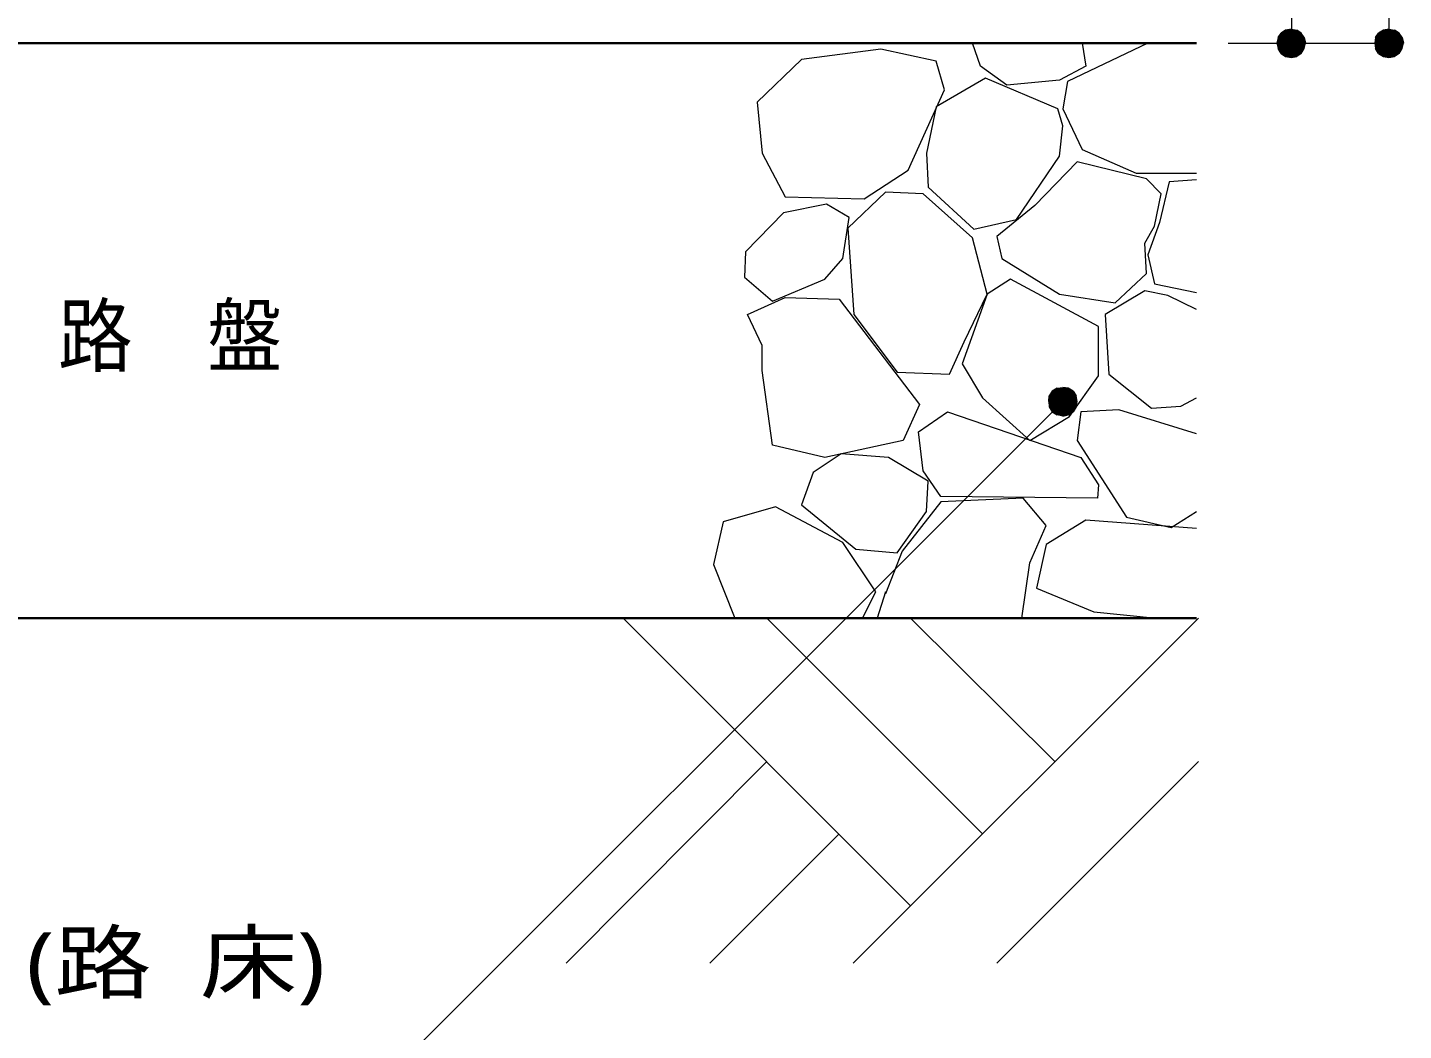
# Model space of a CAD drawing. Header units: millimetres. Extents: x 0 to 420, y 0 to 297.
# Drawn here: x 69.2 to 117.05, y 187.5 to 222.39 of the extents above; entities that cross this region are included whole.
import ezdxf
from ezdxf.enums import TextEntityAlignment as Align

# ---------------------------------------------------------------- set-up
doc = ezdxf.new("R2010")
doc.units = ezdxf.units.MM
doc.styles.add('kst32b', font='NotoSansJP-Variable.ttf')

msp = doc.modelspace()

# ---------------------------------------------------------------- hatches: boundary and pattern name
h = msp.add_hatch(color=7)
h.paths.add_polyline_path([(112.945, 222.292), (112.797, 222.187), (113.157, 221.848), (112.945, 222.292)])
h.paths.add_polyline_path([(112.797, 222.187), (113.157, 221.848), (112.691, 222.038), (112.797, 222.187)])
h.paths.add_polyline_path([(113.157, 221.848), (112.691, 222.038), (112.649, 221.848), (113.157, 221.848)])
h = msp.add_hatch(color=7)
h.paths.add_polyline_path([(113.496, 222.187), (113.348, 222.292), (113.157, 221.848), (113.496, 222.187)])
h.paths.add_polyline_path([(113.348, 222.292), (113.157, 221.848), (113.157, 222.335), (113.348, 222.292)])
h.paths.add_polyline_path([(113.157, 221.848), (113.157, 222.335), (112.945, 222.292), (113.157, 221.848)])
h = msp.add_hatch(color=7)
h.paths.add_polyline_path([(113.602, 221.657), (113.644, 221.848), (113.157, 221.848), (113.602, 221.657)])
h.paths.add_polyline_path([(113.644, 221.848), (113.157, 221.848), (113.602, 222.038), (113.644, 221.848)])
h.paths.add_polyline_path([(113.157, 221.848), (113.602, 222.038), (113.496, 222.187), (113.157, 221.848)])
h = msp.add_hatch(color=7)
h.paths.add_polyline_path([(116.353, 222.292), (116.184, 222.187), (116.544, 221.848), (116.353, 222.292)])
h.paths.add_polyline_path([(116.184, 222.187), (116.544, 221.848), (116.078, 222.038), (116.184, 222.187)])
h.paths.add_polyline_path([(116.544, 221.848), (116.078, 222.038), (116.057, 221.848), (116.544, 221.848)])
h = msp.add_hatch(color=7)
h.paths.add_polyline_path([(116.904, 222.187), (116.734, 222.292), (116.544, 221.848), (116.904, 222.187)])
h.paths.add_polyline_path([(116.734, 222.292), (116.544, 221.848), (116.544, 222.335), (116.734, 222.292)])
h.paths.add_polyline_path([(116.544, 221.848), (116.544, 222.335), (116.353, 222.292), (116.544, 221.848)])
h = msp.add_hatch(color=7)
h.paths.add_polyline_path([(117.009, 221.657), (117.052, 221.848), (116.544, 221.848), (117.009, 221.657)])
h.paths.add_polyline_path([(117.052, 221.848), (116.544, 221.848), (117.009, 222.038), (117.052, 221.848)])
h.paths.add_polyline_path([(116.544, 221.848), (117.009, 222.038), (116.904, 222.187), (116.544, 221.848)])
h = msp.add_hatch(color=7)
h.paths.add_polyline_path([(112.649, 221.848), (112.691, 221.657), (113.157, 221.848), (112.649, 221.848)])
h.paths.add_polyline_path([(112.691, 221.657), (113.157, 221.848), (112.797, 221.488), (112.691, 221.657)])
h.paths.add_polyline_path([(113.157, 221.848), (112.797, 221.488), (112.945, 221.382), (113.157, 221.848)])
for points in [[(112.945, 221.382), (113.157, 221.34), (113.157, 221.848), (112.945, 221.382)], [(116.353, 221.382), (116.544, 221.34), (116.544, 221.848), (116.353, 221.382)], [(104.733, 209.19), (104.838, 209.021), (105.198, 209.381), (104.733, 209.19)]]:
    msp.add_hatch(color=7).paths.add_polyline_path(points)
h = msp.add_hatch(color=7)
h.paths.add_polyline_path([(113.157, 221.34), (113.348, 221.382), (113.157, 221.848), (113.157, 221.34)])
h.paths.add_polyline_path([(113.348, 221.382), (113.157, 221.848), (113.496, 221.488), (113.348, 221.382)])
h.paths.add_polyline_path([(113.157, 221.848), (113.496, 221.488), (113.602, 221.657), (113.157, 221.848)])
h = msp.add_hatch(color=7)
h.paths.add_polyline_path([(116.057, 221.848), (116.078, 221.657), (116.544, 221.848), (116.057, 221.848)])
h.paths.add_polyline_path([(116.078, 221.657), (116.544, 221.848), (116.184, 221.488), (116.078, 221.657)])
h.paths.add_polyline_path([(116.544, 221.848), (116.184, 221.488), (116.353, 221.382), (116.544, 221.848)])
h = msp.add_hatch(color=7)
h.paths.add_polyline_path([(116.544, 221.34), (116.734, 221.382), (116.544, 221.848), (116.544, 221.34)])
h.paths.add_polyline_path([(116.734, 221.382), (116.544, 221.848), (116.904, 221.488), (116.734, 221.382)])
h.paths.add_polyline_path([(116.544, 221.848), (116.904, 221.488), (117.009, 221.657), (116.544, 221.848)])
h = msp.add_hatch(color=7)
h.paths.add_polyline_path([(104.838, 209.74), (104.733, 209.571), (105.198, 209.381), (104.838, 209.74)])
h.paths.add_polyline_path([(104.733, 209.571), (105.198, 209.381), (104.712, 209.381), (104.733, 209.571)])
h.paths.add_polyline_path([(105.198, 209.381), (104.712, 209.381), (104.733, 209.19), (105.198, 209.381)])
h = msp.add_hatch(color=7)
h.paths.add_polyline_path([(105.389, 209.846), (105.198, 209.867), (105.198, 209.381), (105.389, 209.846)])
h.paths.add_polyline_path([(105.198, 209.867), (105.198, 209.381), (105.008, 209.846), (105.198, 209.867)])
h.paths.add_polyline_path([(105.198, 209.381), (105.008, 209.846), (104.838, 209.74), (105.198, 209.381)])
h = msp.add_hatch(color=7)
h.paths.add_polyline_path([(105.706, 209.381), (105.664, 209.571), (105.198, 209.381), (105.706, 209.381)])
h.paths.add_polyline_path([(105.664, 209.571), (105.198, 209.381), (105.558, 209.74), (105.664, 209.571)])
h.paths.add_polyline_path([(105.198, 209.381), (105.558, 209.74), (105.389, 209.846), (105.198, 209.381)])
h = msp.add_hatch(color=7)
h.paths.add_polyline_path([(104.838, 209.021), (105.008, 208.915), (105.198, 209.381), (104.838, 209.021)])
h.paths.add_polyline_path([(105.008, 208.915), (105.198, 209.381), (105.198, 208.873), (105.008, 208.915)])
h.paths.add_polyline_path([(105.198, 209.381), (105.198, 208.873), (105.389, 208.915), (105.198, 209.381)])
h = msp.add_hatch(color=7)
h.paths.add_polyline_path([(105.389, 208.915), (105.558, 209.021), (105.198, 209.381), (105.389, 208.915)])
h.paths.add_polyline_path([(105.558, 209.021), (105.198, 209.381), (105.664, 209.19), (105.558, 209.021)])
h.paths.add_polyline_path([(105.198, 209.381), (105.664, 209.19), (105.706, 209.381), (105.198, 209.381)])

# ---------------------------------------------------------------- linework, layer by layer
at = {"lineweight": 13}
for points in [[(110.956, 239.839), (116.544, 239.839), (116.544, 221.848)], [(113.157, 239.839), (113.157, 227.838), (113.157, 221.848)], [(105.876, 221.848), (106.003, 221.043), (105.093, 220.557), (103.251, 220.387), (102.341, 221.043), (102.066, 221.848)], [(108.162, 221.848), (105.368, 220.514), (105.198, 219.562), (105.876, 218.144), (107.76, 217.318), (109.855, 217.318)], [(110.956, 221.848), (116.544, 221.848)], [(109.855, 217.085), (108.903, 217.022), (108.564, 215.604), (108.162, 214.482), (108.395, 213.466), (109.855, 213.17)], [(109.855, 212.577), (108.86, 213.064), (108.056, 213.233), (106.68, 212.407), (106.807, 210.333), (108.289, 209.148), (109.305, 209.211), (109.855, 209.508)], [(105.198, 209.381), (78.042, 182.224)], [(109.855, 208.259), (107.146, 209.084), (105.833, 209.021), (105.706, 208.026), (107.421, 205.359), (108.966, 204.999), (109.855, 205.549)], [(103.78, 201.845), (104.055, 203.771), (104.627, 205.063), (103.823, 206.015), (100.965, 205.888), (99.61, 204.174), (99.039, 202.692), (99.039, 202.755), (98.743, 201.845)], [(98.235, 201.845), (98.7, 202.755), (97.557, 204.47), (95.208, 205.719), (93.387, 205.19), (93.049, 203.708), (93.79, 201.845)], [(109.855, 204.957), (106.003, 205.253), (104.627, 204.406), (104.288, 202.882), (106.278, 202.057), (108.458, 201.845)], [(89.916, 201.845), (99.907, 191.833)], [(94.911, 201.845), (102.426, 194.331)], [(109.919, 201.845), (97.917, 189.844)], [(99.907, 201.845), (104.923, 196.85)], [(94.911, 196.85), (87.926, 189.844)], [(109.919, 196.85), (102.912, 189.844)], [(97.409, 194.331), (92.922, 189.844)]]:
    msp.add_lwpolyline(points, dxfattribs=at)
at = {"lineweight": 0}
for points in [[(112.797, 222.187), (113.157, 221.848), (112.691, 222.038)], [(112.945, 222.292), (112.797, 222.187), (113.157, 221.848)], [(113.157, 221.848), (113.157, 222.335), (112.945, 222.292)], [(113.348, 222.292), (113.157, 221.848), (113.157, 222.335)], [(113.496, 222.187), (113.348, 222.292), (113.157, 221.848)], [(113.157, 221.848), (113.602, 222.038), (113.496, 222.187)], [(116.184, 222.187), (116.544, 221.848), (116.078, 222.038)], [(116.353, 222.292), (116.184, 222.187), (116.544, 221.848)], [(116.544, 221.848), (116.544, 222.335), (116.353, 222.292)], [(116.734, 222.292), (116.544, 221.848), (116.544, 222.335)], [(116.904, 222.187), (116.734, 222.292), (116.544, 221.848)], [(116.544, 221.848), (117.009, 222.038), (116.904, 222.187)], [(113.157, 221.848), (112.691, 222.038), (112.649, 221.848)], [(112.649, 221.848), (112.691, 221.657), (113.157, 221.848)], [(112.691, 221.657), (113.157, 221.848), (112.797, 221.488)], [(113.157, 221.848), (112.797, 221.488), (112.945, 221.382)], [(112.945, 221.382), (113.157, 221.34), (113.157, 221.848)], [(113.644, 221.848), (113.157, 221.848), (113.602, 222.038)], [(113.157, 221.34), (113.348, 221.382), (113.157, 221.848)], [(113.348, 221.382), (113.157, 221.848), (113.496, 221.488)], [(113.157, 221.848), (113.496, 221.488), (113.602, 221.657)], [(113.602, 221.657), (113.644, 221.848), (113.157, 221.848)], [(116.544, 221.848), (116.078, 222.038), (116.057, 221.848)], [(116.057, 221.848), (116.078, 221.657), (116.544, 221.848)], [(116.078, 221.657), (116.544, 221.848), (116.184, 221.488)], [(116.544, 221.848), (116.184, 221.488), (116.353, 221.382)], [(116.353, 221.382), (116.544, 221.34), (116.544, 221.848)], [(117.052, 221.848), (116.544, 221.848), (117.009, 222.038)], [(116.544, 221.34), (116.734, 221.382), (116.544, 221.848)], [(116.734, 221.382), (116.544, 221.848), (116.904, 221.488)], [(116.544, 221.848), (116.904, 221.488), (117.009, 221.657)], [(117.009, 221.657), (117.052, 221.848), (116.544, 221.848)], [(104.838, 209.74), (104.733, 209.571), (105.198, 209.381)], [(105.198, 209.381), (105.008, 209.846), (104.838, 209.74)], [(105.198, 209.867), (105.198, 209.381), (105.008, 209.846)], [(105.389, 209.846), (105.198, 209.867), (105.198, 209.381)], [(105.198, 209.381), (105.558, 209.74), (105.389, 209.846)], [(105.664, 209.571), (105.198, 209.381), (105.558, 209.74)], [(104.733, 209.571), (105.198, 209.381), (104.712, 209.381)], [(105.198, 209.381), (104.712, 209.381), (104.733, 209.19)], [(104.733, 209.19), (104.838, 209.021), (105.198, 209.381)], [(104.838, 209.021), (105.008, 208.915), (105.198, 209.381)], [(105.008, 208.915), (105.198, 209.381), (105.198, 208.873)], [(105.706, 209.381), (105.664, 209.571), (105.198, 209.381)], [(105.198, 209.381), (105.198, 208.873), (105.389, 208.915)], [(105.389, 208.915), (105.558, 209.021), (105.198, 209.381)], [(105.558, 209.021), (105.198, 209.381), (105.664, 209.19)], [(105.198, 209.381), (105.664, 209.19), (105.706, 209.381)]]:
    msp.add_lwpolyline(points, close=True, dxfattribs=at)
at = {"lineweight": 30}
for points in [[(38.841, 221.848), (109.855, 221.848)], [(38.841, 201.845), (109.855, 201.845)]]:
    msp.add_lwpolyline(points, dxfattribs=at)
at = {"lineweight": 13}
for points in [[(101.092, 220.218), (100.796, 221.213), (98.87, 221.636), (96.118, 221.276), (94.573, 219.795), (94.742, 218.017), (95.546, 216.493), (98.298, 216.429), (99.822, 217.424)], [(105.029, 219.562), (102.51, 220.62), (100.796, 219.625), (100.457, 218.017), (100.521, 216.831), (102.108, 215.371), (103.59, 215.709), (105.093, 217.911), (105.198, 218.969)], [(108.395, 215.477), (108.627, 216.598), (108.119, 217.128), (105.706, 217.72), (104.225, 216.196), (102.912, 215.117), (103.082, 214.355), (105.093, 213.106), (107.019, 212.81), (108.119, 213.826), (108.056, 214.884)], [(102.574, 213.106), (102.066, 215.074), (100.351, 216.598), (99.039, 216.662), (97.727, 215.413), (97.938, 212.407), (99.441, 210.397), (101.261, 210.333), (101.769, 211.455)], [(97.769, 215.773), (96.986, 216.239), (95.483, 215.942), (94.171, 214.588), (94.128, 213.699), (95.102, 212.873), (96.922, 213.635), (97.557, 214.355)], [(106.447, 211.984), (103.378, 213.635), (102.574, 213.106), (101.706, 210.693), (102.404, 209.508), (104.055, 208.026), (105.431, 208.851), (106.447, 210.27)], [(100.224, 209.275), (99.653, 208.026), (96.922, 207.433), (95.102, 207.857), (94.742, 210.46), (94.742, 211.328), (94.234, 212.407), (95.546, 213), (97.43, 212.937)], [(105.833, 207.433), (106.447, 206.481), (106.405, 206.015), (100.965, 206.079), (100.351, 206.968), (100.182, 208.322), (101.198, 209.021)], [(98.002, 204.237), (99.441, 204.11), (100.457, 205.549), (100.521, 206.608), (99.145, 207.433), (97.494, 207.56), (96.52, 206.904), (96.118, 205.782)]]:
    msp.add_lwpolyline(points, close=True, dxfattribs=at)

# ---------------------------------------------------------------- texts
at = {"style": 'kst32b'}
for s, p, p2 in [('路\u3000盤', (70.252, 210.629), (78.049, 210.629)), ('(路  床)', (69.152, 188.828), (79.547, 188.828))]:
    msp.add_text(s, height=2.0791, dxfattribs=at).set_placement(p, p2, align=Align.FIT)

doc.saveas('drawing.dxf')
